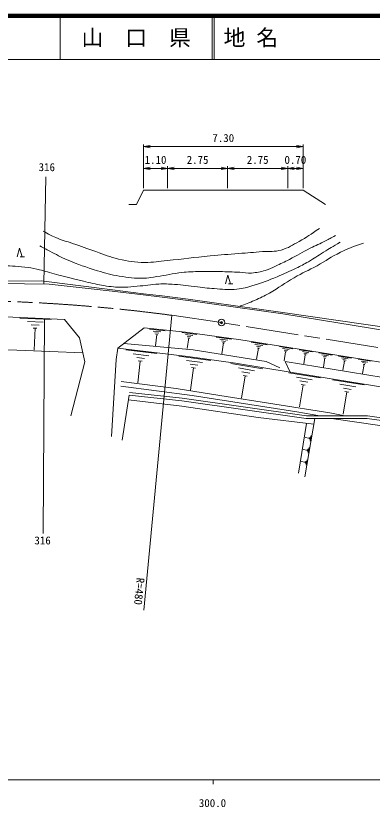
# Model space of a CAD drawing. Units: millimetres at full size, sheet at 1:1000, with parts at other scales. Extents: x 40000 to 680000, y 20000 to 380000.
# Drawn here: x 322837 to 404388, y 198715 to 380000 of the extents above; entities that cross this region are included whole.
import ezdxf
from ezdxf.enums import TextEntityAlignment as Align

# ---------------------------------------------------------------- set-up
doc = ezdxf.new("R2010")
doc.units = ezdxf.units.MM
doc.header["$LTSCALE"] = 1000
doc.header["$PDMODE"] = 32
doc.header["$PDSIZE"] = 500
doc.linetypes.add('CHAIN', pattern=[18.5, 12, -1.5, 3.5, -1.5])
for name, color, linetype, lineweight in [('M-BGD', 7, 'Continuous', 13), ('M-BMK', 2, 'CHAIN', 13), ('M-BMK-SRVR', 3, 'Continuous', 13), ('M-STR-HTXT', 7, 'Continuous', 13), ('M-TTL', 2, 'Continuous', 140), ('M-TTL-BAND', 7, 'Continuous', 13), ('M-TTL-LINE', 7, 'Continuous', 18)]:
    doc.layers.add(name, color=color, linetype=linetype, lineweight=lineweight)
doc.layers.add('M-TTL-TXT', color=7, linetype='Continuous')
doc.styles.add('ＭＳ ゴシック', font='')
doc.styles.get('ＭＳ ゴシック').set_extended_font_data('MS Gothic')

# ---------------------------------------------------------------- blocks, each defined once
blk = doc.blocks.new('open_arrow')
at = {"color": 0, "linetype": 'Continuous', "lineweight": -2}
blk.add_lwpolyline([(7.5, 1.25), (0, 0), (7.5, -1.25)], dxfattribs=at)

msp = doc.modelspace()

# ---------------------------------------------------------------- linework, layer by layer
at = {"layer": 'M-BGD'}
for p, q in [((329258, 318575), (329684, 343089)), ((323109, 324765), (323709, 326765)), ((323709, 326765), (324309, 324765)), ((324809, 324765), (323809, 324765)), ((370794, 318576), (371394, 320576)), ((371394, 320576), (371994, 318576)), ((372494, 318576), (371494, 318576)), ((323744, 310734), (330896, 310425)), ((329105, 261421), (329420, 310639)), ((352135, 243822), (358532, 311393)), ((325501, 309941), (329077, 309787)), ((326365, 309188), (328152, 309111)), ((326781, 308453), (327675, 308415)), ((327228, 308434), (327012, 303428)), ((353390, 308224), (356996, 307857)), ((354255, 307771), (356058, 307588)), ((354669, 307365), (355571, 307274)), ((355084, 306959), (354827, 304435)), ((354858, 306982), (355309, 306936)), ((360807, 307493), (364292, 307009)), ((361630, 307024), (363372, 306781)), ((362017, 306615), (362888, 306494)), ((368698, 306412), (372275, 305915)), ((362404, 306206), (362065, 303766)), ((362186, 306236), (362622, 306175)), ((369543, 305930), (371331, 305682)), ((369940, 305510), (370834, 305386)), ((370338, 305091), (369990, 302587)), ((370114, 305122), (370561, 305060)), ((376706, 305244), (380332, 304664)), ((377555, 304736), (379368, 304446)), ((347978, 303486), (355136, 302652)), ((378345, 303866), (377940, 301328)), ((377950, 304301), (378857, 304156)), ((378119, 303902), (378572, 303830)), ((383188, 304213), (386220, 303728)), ((383897, 303789), (385414, 303546)), ((384559, 303061), (384219, 300938)), ((384228, 303425), (384986, 303304)), ((384369, 303091), (384748, 303031)), ((387720, 303489), (390716, 303010)), ((388421, 303069), (389919, 302830)), ((392192, 302774), (395199, 302293)), ((349684, 302562), (353263, 302144)), ((350495, 301742), (352285, 301533)), ((350859, 300974), (351754, 300869)), ((360164, 302060), (367474, 301028)), ((361888, 301071), (365543, 300555)), ((389074, 302350), (388739, 300253)), ((388748, 302710), (389497, 302590)), ((388887, 302380), (389262, 302320)), ((392896, 302353), (394400, 302112)), ((393552, 301631), (393215, 299526)), ((393224, 301992), (393976, 301872)), ((393364, 301661), (393740, 301601)), ((396675, 302057), (399693, 301574)), ((397382, 301634), (398890, 301393)), ((397710, 301272), (398465, 301152)), ((397851, 300941), (398228, 300880)), ((401169, 301338), (404197, 300854)), ((351306, 300921), (350722, 295911)), ((362699, 300211), (364526, 299953)), ((363510, 299351), (362787, 294234)), ((363053, 299415), (363966, 299286)), ((372055, 300366), (379398, 299132)), ((373767, 299323), (377439, 298706)), ((398039, 300910), (397702, 298798)), ((401877, 300915), (403391, 300672)), ((402538, 300188), (402199, 298068)), ((402207, 300551), (402964, 300430)), ((402348, 300218), (402727, 300158)), ((375356, 297546), (374493, 292405)), ((374562, 298434), (376398, 298126)), ((374897, 297623), (375815, 297469)), ((385351, 298243), (392571, 297072)), ((387039, 297228), (390649, 296643)), ((387824, 296360), (389629, 296068)), ((388158, 295565), (389061, 295419)), ((395305, 296613), (402581, 295434)), ((397006, 295591), (400644, 295001)), ((388610, 295492), (387790, 290438)), ((398589, 293841), (397763, 288748)), ((397798, 294716), (399617, 294421)), ((398134, 293915), (399044, 293767)), ((348772, 293134), (347210, 282785)), ((387517, 275202), (389396, 286624)), ((388983, 274396), (391232, 287761)), ((389926, 283274), (389022, 283426)), ((389940, 283355), (389913, 283193)), ((390082, 283414), (390028, 283091)), ((390239, 283554), (390130, 282908)), ((390422, 283855), (390205, 282563)), ((389955, 281079), (389740, 279798)), ((389463, 280503), (388566, 280654)), ((389476, 280583), (389449, 280423)), ((389618, 280642), (389564, 280321)), ((389773, 280780), (389665, 280139)), ((389001, 277742), (388112, 277892)), ((389015, 277821), (388988, 277662)), ((389155, 277879), (389102, 277562)), ((389309, 278017), (389202, 277381)), ((389490, 278313), (389276, 277042))]:
    msp.add_line(p, q, dxfattribs=at)
for points in [[(482102, 299442), (473274, 297751), (420046, 306674), (408772, 308448), (383957, 312014), (362285, 315072), (356338, 315826), (352045, 316347), (344949, 317210), (328627, 319253), (302298, 319246), (290169, 318907), (259845, 318398), (259027, 317908), (227506, 315721), (213935, 314543)], [(481687, 298803), (473280, 297192), (439703, 302821), (408655, 307707), (383915, 311717), (362246, 314775), (356301, 315528), (352008, 316049), (344913, 316912), (330441, 318561), (313563, 318769), (283133, 318443), (259965, 318001), (259343, 317541), (214412, 314214), (208803, 318078)], [(335448, 288354), (338644, 300740), (337445, 306198), (333986, 310442), (312000, 311390), (299363, 311508)], [(568088, 275574), (552107, 277984), (540236, 277052), (535812, 277569), (528010, 281813), (435410, 296015), (374356, 305777), (361704, 307535), (352201, 308500), (346148, 303851), (345784, 301251), (344728, 283617)], [(383270, 299380), (380163, 300829), (363450, 303467), (347585, 304955)], [(338189, 302808), (323074, 303444), (313760, 303596), (299663, 303404)], [(475988, 289485), (475622, 285825), (470901, 284866), (415312, 293521), (385648, 298331), (373101, 300439), (362165, 301983), (346148, 303851)], [(410608, 296552), (384509, 300787), (385648, 298331)], [(398121, 288360), (394668, 289060), (369543, 293016), (359564, 294647), (346976, 296231)], [(392414, 288361), (387143, 289275), (363215, 293035), (346848, 295139)], [(474092, 277109), (449433, 281274), (420252, 285958), (403307, 288358), (389347, 288362), (360897, 292386), (348838, 293730)], [(391007, 286426), (378320, 287986), (360866, 290602), (348608, 292044)], [(473992, 276517), (449336, 280682), (420162, 285365), (403265, 287758), (389304, 287762), (360822, 291790), (348772, 293134)], [(471236, 275689), (428893, 282735), (416688, 284654), (395111, 287760)]]:
    msp.add_lwpolyline(points, dxfattribs=at)
for points, knots in [([(397057, 328139), (395205, 327038), (394727, 326756), (393248, 325845), (391893, 325010), (391172, 324479), (389797, 323677), (388726, 323053), (388107, 322734), (386994, 322188), (385332, 321371), (384387, 320937), (382672, 320236), (380528, 319361), (379319, 318877), (377104, 318200), (375702, 317772), (374903, 317533), (373448, 317360), (371680, 317150), (370669, 317365), (368892, 317460), (367124, 317555), (366141, 317701), (364380, 317880), (362325, 318090), (361187, 318347), (359125, 318474), (357724, 318560), (356934, 318639), (355532, 318558), (353608, 318448), (352545, 318216), (350626, 318040), (349491, 317936), (348855, 317847), (347715, 317834), (346095, 317816), (345179, 317868), (343576, 318106), (341923, 318352), (341011, 318575), (339379, 318935), (336323, 319609), (334639, 320107), (331611, 320901), (330066, 321305), (329227, 321638), (327666, 321974), (326600, 322204), (325993, 322292), (324910, 322417), (322678, 322674), (321417, 322756), (319171, 322797), (315037, 322873), (312726, 322525), (308593, 322394), (305605, 322299), (303930, 322119), (300942, 322209), (298543, 322282), (297199, 322413), (294819, 322722), (291660, 323132), (289920, 323572), (286813, 324272), (284455, 324803), (283167, 325238), (280820, 325816), (278989, 326267), (277960, 326509), (276121, 326923), (273503, 327512), (272037, 327844), (269406, 328366), (266037, 329034), (264149, 329409), (260761, 329969), (259622, 330158), (258986, 330284), (257837, 330402), (256728, 330515), (256098, 330435), (254983, 330453), (254081, 330468), (253570, 330579), (252672, 330485), (252074, 330423), (251736, 330351), (251170, 330148), (250463, 329895), (250203, 329687), (249503, 329192)], [0, 0, 0, 0, 1, 1, 1, 2, 2, 2, 3, 3, 3, 4, 4, 4, 5, 5, 5, 6, 6, 6, 7, 7, 7, 8, 8, 8, 9, 9, 9, 10, 10, 10, 11, 11, 11, 12, 12, 12, 13, 13, 13, 14, 14, 14, 15, 15, 15, 16, 16, 16, 17, 17, 17, 18, 18, 18, 19, 19, 19, 20, 20, 20, 21, 21, 21, 22, 22, 22, 23, 23, 23, 24, 24, 24, 25, 25, 25, 26, 26, 26, 27, 27, 27, 28, 28, 28, 29, 29, 29, 30, 30, 30, 31, 31, 31, 31]), ([(392344, 331293), (390197, 329822), (389569, 329369), (387673, 328336), (386110, 327484), (385287, 326827), (383573, 326348), (381969, 325900), (380985, 326112), (379324, 325975), (377180, 325799), (375977, 325724), (373833, 325553), (371288, 325350), (369861, 325256), (367320, 325008), (363473, 324633), (361329, 324321), (357482, 323941), (355478, 323743), (354359, 323502), (352345, 323503), (349974, 323504), (348642, 323779), (346326, 324289), (344260, 324745), (343185, 325302), (341180, 325978), (339070, 326691), (337902, 327130), (335798, 327864), (334318, 328380), (333438, 328540), (332007, 329180), (330841, 329701), (330425, 329927), (329110, 330696)], [0, 0, 0, 0, 1, 1, 1, 2, 2, 2, 3, 3, 3, 4, 4, 4, 5, 5, 5, 6, 6, 6, 7, 7, 7, 8, 8, 8, 9, 9, 9, 10, 10, 10, 11, 11, 11, 12, 12, 12, 12]), ([(395977, 329666), (394899, 329080), (394613, 328930), (393730, 328474), (392371, 327772), (391576, 327448), (390214, 326750), (388331, 325785), (387322, 325157), (385438, 324193), (384219, 323570), (383535, 323217), (382286, 322655), (381380, 322248), (380885, 321977), (379938, 321678), (378736, 321298), (378022, 321196), (376767, 321082), (375722, 320987), (375134, 321189), (374086, 321239), (372287, 321324), (371279, 321369), (369479, 321409), (367565, 321451), (366492, 321500), (364579, 321426), (362851, 321359), (361877, 321332), (360162, 321105), (357866, 320801), (356605, 320458), (354313, 320121), (353480, 319999), (353012, 319922), (352170, 319893), (349950, 319814), (348704, 320066), (346504, 320374), (344519, 320651), (343448, 321051), (341526, 321618), (338767, 322431), (337243, 322984), (334599, 324114), (332994, 324800), (332135, 325275), (330591, 326086), (329709, 326550), (329420, 326702), (328347, 327299)], [0, 0, 0, 0, 1, 1, 1, 2, 2, 2, 3, 3, 3, 4, 4, 4, 5, 5, 5, 6, 6, 6, 7, 7, 7, 8, 8, 8, 9, 9, 9, 10, 10, 10, 11, 11, 11, 12, 12, 12, 13, 13, 13, 14, 14, 14, 15, 15, 15, 16, 16, 16, 17, 17, 17, 17]), ([(402378, 327939), (399890, 327058), (399131, 326776), (397142, 325822), (394958, 324774), (393890, 323895), (391764, 322732), (389734, 321622), (388503, 321173), (386500, 320015), (384253, 318716), (383127, 317767), (380864, 316496), (379582, 315776), (378838, 315416), (377492, 314823), (376111, 314214), (375613, 314041), (373886, 313435)], [0, 0, 0, 0, 1, 1, 1, 2, 2, 2, 3, 3, 3, 4, 4, 4, 5, 5, 5, 6, 6, 6, 6])]:
    msp.add_open_spline(points, degree=3, knots=knots, dxfattribs=at)
at = {"layer": 'M-BMK'}
msp.add_lwpolyline([(482255, 291904), (478793, 292415), (369899, 309725), (358532, 311393)], dxfattribs=at)
msp.add_arc((307341, -70713), 385520, 82.3694, 88.91696, dxfattribs=at)
at = {"layer": 'M-BMK-SRVR'}
msp.add_circle((369899, 309725), 750, dxfattribs=at)
msp.add_point((369899, 309725), dxfattribs=at)
at = {"layer": 'M-STR-HTXT'}
for p, q in [((352060, 340543), (352060, 350543)), ((388560, 350043), (352060, 350043)), ((388560, 340543), (388560, 350543)), ((352060, 340543), (352060, 345543)), ((352060, 345043), (357560, 345043)), ((357560, 340543), (357560, 345543)), ((357560, 345043), (371310, 345043)), ((371310, 340543), (371310, 345543)), ((371310, 345043), (385060, 345043)), ((385060, 340543), (385060, 345543)), ((385060, 345043), (388560, 345043)), ((388560, 340543), (388560, 345543))]:
    msp.add_line(p, q, dxfattribs=at)
msp.add_lwpolyline([(348732, 336783), (350447, 336783), (352060, 340043), (388560, 340043), (393720, 336783)], dxfattribs=at)
at = {"layer": 'M-TTL'}
msp.add_line((680000, 380000), (40000, 380000), dxfattribs=at)
at = {"layer": 'M-TTL-BAND'}
for p, q in [((40000, 205000), (579000, 205000)), ((368000, 205000), (368000, 204000))]:
    msp.add_line(p, q, dxfattribs=at)
at = {"layer": 'M-TTL-LINE'}
for p, q in [((333000, 380000), (333000, 370000)), ((367750, 380000), (367750, 370000)), ((368250, 380000), (368250, 370000)), ((40000, 370000), (680000, 370000))]:
    msp.add_line(p, q, dxfattribs=at)

# ---------------------------------------------------------------- block references
at = {"layer": 'M-STR-HTXT', "xscale": 200, "yscale": 200}
for p in [(352060, 350043), (352060, 345043), (357560, 345043), (371310, 345043), (385060, 345043)]:
    msp.add_blockref('open_arrow', p, dxfattribs=at)
at = {"layer": 'M-STR-HTXT', "xscale": 200, "yscale": 200, "rotation": 180}
for p in [(388560, 350043), (357560, 345043), (371310, 345043), (385060, 345043), (388560, 345043)]:
    msp.add_blockref('open_arrow', p, dxfattribs=at)

# ---------------------------------------------------------------- texts
at = {"layer": 'M-BGD', "style": 'ＭＳ ゴシック'}
for p in [(329929, 345340), (328955, 259828)]:
    msp.add_text('316', height=1833, dxfattribs=at).set_placement(p, align=Align.MIDDLE_CENTER)
msp.add_text('R=480', height=1833, rotation=264.592, dxfattribs=at).set_placement((349932, 251401), align=Align.BOTTOM_LEFT)
at = {"layer": 'M-STR-HTXT', "style": 'ＭＳ ゴシック'}
for s, p in [('7.30', (370310, 350543)), ('1.10', (354810, 345543)), ('2.75', (364435, 345543)), ('2.75', (378185, 345543)), ('0.70', (386810, 345543))]:
    msp.add_text(s, height=1833, dxfattribs=at).set_placement(p, align=Align.BOTTOM_CENTER)
at = {"layer": 'M-TTL-BAND', "style": 'ＭＳ ゴシック'}
msp.add_text('300.0', height=1833, dxfattribs=at).set_placement((367844, 198195), align=Align.BOTTOM_CENTER)
at = {"layer": 'M-TTL-TXT', "style": 'ＭＳ ゴシック'}
msp.add_text('山\u3000口\u3000県', height=3666, dxfattribs=at).set_placement((350375, 375000), align=Align.MIDDLE_CENTER)
msp.add_text('地 名', height=3666, dxfattribs=at).set_placement((370380, 375000), align=Align.MIDDLE_LEFT)

doc.saveas('drawing.dxf')
